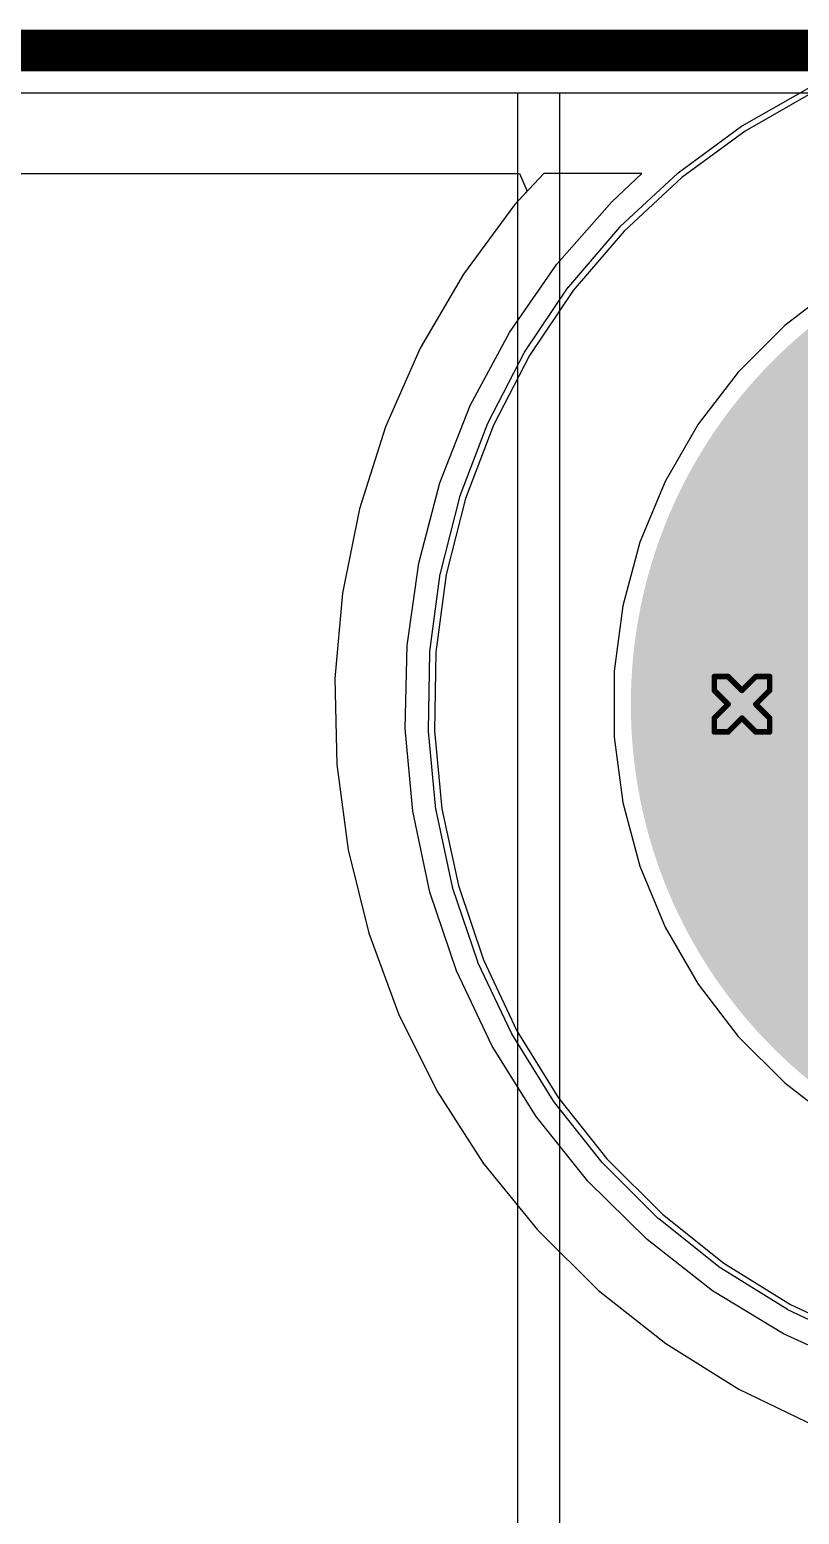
# Model space of a CAD drawing. Header units: inches. Extents: x 0 to 5379, y 0 to 5429.
# Drawn here: x 334.02 to 341.08, y 206.57 to 220.19 of the extents above; entities that cross this region are included whole.
import ezdxf

# ---------------------------------------------------------------- set-up
doc = ezdxf.new("R2010")
doc.units = ezdxf.units.IN
for name, color, linetype in [('Board Outline', 216, 'Continuous'), ('Bottom Layer', 5, 'Continuous'), ('Bottom Solder', 6, 'Continuous'), ('Drill Drawing', 1, 'Continuous'), ('GND01', 16, 'Continuous'), ('GND02', 76, 'Continuous'), ('Multi-Layer', 9, 'Continuous'), ('PWR', 156, 'Continuous'), ('SIG 01', 90, 'Continuous'), ('Top Layer', 1, 'Continuous'), ('Top Solder', 216, 'Continuous'), ('Via Holes', 16, 'Continuous')]:
    doc.layers.add(name, color=color, linetype=linetype)

msp = doc.modelspace()

# ---------------------------------------------------------------- hatches: boundary and pattern name
at = {"layer": 'Bottom Layer'}
h = msp.add_hatch(color=5, dxfattribs=at)
edge = h.paths.add_edge_path()
edge.add_arc((344, 214), 4.36, 0, 360)
h = msp.add_hatch(color=5, dxfattribs=at)
edge = h.paths.add_edge_path()
edge.add_arc((340.558, 214), 0.3, 0, 360)
at = {"layer": 'Bottom Solder'}
h = msp.add_hatch(color=6, dxfattribs=at)
edge = h.paths.add_edge_path()
edge.add_arc((344, 214), 4.462, 0, 360)
h = msp.add_hatch(color=6, dxfattribs=at)
edge = h.paths.add_edge_path()
edge.add_arc((340.558, 214), 0.402, 0, 360)
at = {"layer": 'GND01'}
h = msp.add_hatch(color=16, dxfattribs=at)
edge = h.paths.add_edge_path()
edge.add_arc((344, 214), 4.36, 0, 360)
h = msp.add_hatch(color=16, dxfattribs=at)
edge = h.paths.add_edge_path()
edge.add_arc((340.558, 214), 0.3, 0, 360)
at = {"layer": 'GND02'}
h = msp.add_hatch(color=76, dxfattribs=at)
edge = h.paths.add_edge_path()
edge.add_arc((344, 214), 4.36, 0, 360)
h = msp.add_hatch(color=76, dxfattribs=at)
edge = h.paths.add_edge_path()
edge.add_arc((340.558, 214), 0.3, 0, 360)
at = {"layer": 'Multi-Layer'}
h = msp.add_hatch(color=9, dxfattribs=at)
edge = h.paths.add_edge_path()
edge.add_arc((344, 214), 4.36, 0, 360)
at = {"layer": 'PWR'}
h = msp.add_hatch(color=156, dxfattribs=at)
edge = h.paths.add_edge_path()
edge.add_arc((344, 214), 4.36, 0, 360)
h = msp.add_hatch(color=156, dxfattribs=at)
edge = h.paths.add_edge_path()
edge.add_arc((340.558, 214), 0.3, 0, 360)
at = {"layer": 'SIG 01'}
h = msp.add_hatch(color=90, dxfattribs=at)
edge = h.paths.add_edge_path()
edge.add_arc((344, 214), 4.36, 0, 360)
h = msp.add_hatch(color=90, dxfattribs=at)
edge = h.paths.add_edge_path()
edge.add_arc((340.558, 214), 0.3, 0, 360)
at = {"layer": 'Top Layer'}
h = msp.add_hatch(color=1, dxfattribs=at)
edge = h.paths.add_edge_path()
edge.add_arc((344, 214), 4.36, 0, 360)
h = msp.add_hatch(color=1, dxfattribs=at)
edge = h.paths.add_edge_path()
edge.add_arc((340.558, 214), 0.3, 0, 360)
at = {"layer": 'Top Solder'}
h = msp.add_hatch(color=216, dxfattribs=at)
edge = h.paths.add_edge_path()
edge.add_arc((344, 214), 4.462, 0, 360)
h = msp.add_hatch(color=216, dxfattribs=at)
edge = h.paths.add_edge_path()
edge.add_arc((340.558, 214), 0.402, 0, 360)
at = {"layer": 'Via Holes'}
h = msp.add_hatch(color=7, dxfattribs=at)
edge = h.paths.add_edge_path()
edge.add_arc((340.558, 214), 0.15, 0, 360)

# ---------------------------------------------------------------- linework, layer by layer
at = {"layer": 'Board Outline'}
msp.add_lwpolyline([(0, 220, 0.381, 0.381, 0), (350, 220, 0.381, 0.381, 0)], format="xyseb", dxfattribs=at)
at = {"layer": 'Bottom Layer'}
for p, q in [((341.211, 219.616), (340.586, 219.259)), ((340.586, 219.259), (340.006, 218.833)), ((303.276, 218.872), (338.516, 218.872)), ((338.738, 218.872), (338.47, 218.583)), ((338.516, 218.872), (338.587, 218.709)), ((339.64, 218.872), (338.738, 218.872)), ((339.363, 218.61), (339.64, 218.872)), ((340.006, 218.833), (339.478, 218.343)), ((339.64, 218.872), (339.64, 218.872)), ((338.587, 218.709), (338.47, 218.583)), ((338.47, 218.583), (338.001, 217.948)), ((338.47, 218.583), (338.001, 217.948)), ((338.859, 218.039), (339.363, 218.61)), ((339.478, 218.343), (339.01, 217.797)), ((338.424, 217.413), (338.859, 218.039)), ((338.001, 217.948), (337.604, 217.267)), ((338.001, 217.948), (337.604, 217.267)), ((339.01, 217.797), (338.608, 217.2)), ((338.064, 216.741), (338.424, 217.413)), ((337.604, 217.267), (337.285, 216.546)), ((337.604, 217.267), (337.285, 216.546)), ((338.608, 217.2), (338.277, 216.561)), ((337.786, 216.032), (338.064, 216.741)), ((337.285, 216.546), (337.046, 215.794)), ((337.285, 216.546), (337.046, 215.794)), ((338.277, 216.561), (338.021, 215.888)), ((337.591, 215.295), (337.786, 216.032)), ((338.021, 215.888), (337.844, 215.19)), ((337.046, 215.794), (336.891, 215.02)), ((337.046, 215.794), (336.891, 215.02)), ((337.484, 214.54), (337.591, 215.295)), ((337.844, 215.19), (337.748, 214.477)), ((336.891, 215.02), (336.822, 214.235)), ((336.891, 215.02), (336.822, 214.235)), ((337.466, 213.778), (337.484, 214.54)), ((337.748, 214.477), (337.735, 213.757)), ((336.822, 214.235), (336.84, 213.446)), ((336.822, 214.235), (336.84, 213.446)), ((337.536, 213.019), (337.466, 213.778)), ((337.735, 213.757), (337.804, 213.04)), ((336.84, 213.446), (336.944, 212.664)), ((336.84, 213.446), (336.944, 212.664)), ((337.694, 212.274), (337.536, 213.019)), ((337.804, 213.04), (337.955, 212.336)), ((336.944, 212.664), (337.133, 211.898)), ((336.944, 212.664), (337.133, 211.898)), ((337.938, 211.552), (337.694, 212.274)), ((337.955, 212.336), (338.185, 211.655)), ((337.133, 211.898), (337.405, 211.158)), ((337.133, 211.898), (337.405, 211.158)), ((338.185, 211.655), (338.492, 211.004)), ((338.264, 210.863), (337.938, 211.552)), ((337.405, 211.158), (337.756, 210.452)), ((337.405, 211.158), (337.756, 210.452)), ((338.492, 211.004), (338.872, 210.392)), ((338.668, 210.217), (338.264, 210.863)), ((337.756, 210.452), (338.183, 209.788)), ((337.756, 210.452), (338.183, 209.788)), ((338.872, 210.392), (339.319, 209.828)), ((339.144, 209.622), (338.668, 210.217)), ((339.319, 209.828), (339.828, 209.319)), ((338.183, 209.788), (338.68, 209.176)), ((338.183, 209.788), (338.68, 209.176)), ((339.687, 209.087), (339.144, 209.622)), ((339.828, 209.319), (340.392, 208.872)), ((338.68, 209.176), (339.241, 208.621)), ((338.68, 209.176), (339.241, 208.621)), ((340.288, 208.618), (339.687, 209.087)), ((340.392, 208.872), (341.004, 208.492)), ((339.241, 208.621), (339.86, 208.132)), ((339.241, 208.621), (339.86, 208.132)), ((340.939, 208.223), (340.288, 208.618)), ((341.004, 208.492), (341.655, 208.185)), ((341.632, 207.906), (340.939, 208.223)), ((339.86, 208.132), (340.528, 207.713)), ((339.86, 208.132), (340.528, 207.713)), ((340.528, 207.713), (341.238, 207.371)), ((340.528, 207.713), (341.238, 207.371))]:
    msp.add_line(p, q, dxfattribs=at)
at = {"layer": 'Bottom Solder'}
for p, q in [((340.559, 219.307), (341.184, 219.664)), ((339.973, 218.878), (340.553, 219.304)), ((340.553, 219.304), (340.557, 219.304)), ((340.557, 219.304), (340.559, 219.307)), ((339.441, 218.384), (339.968, 218.874)), ((339.968, 218.874), (339.971, 218.875)), ((339.971, 218.875), (339.973, 218.878)), ((338.968, 217.832), (339.436, 218.379)), ((339.436, 218.379), (339.439, 218.381)), ((339.439, 218.381), (339.441, 218.384)), ((338.562, 217.23), (338.964, 217.827)), ((338.964, 217.827), (338.967, 217.829)), ((338.967, 217.829), (338.968, 217.832)), ((338.228, 216.586), (338.559, 217.225)), ((338.559, 217.225), (338.561, 217.227)), ((338.561, 217.227), (338.562, 217.23)), ((337.969, 215.907), (338.225, 216.58)), ((338.225, 216.58), (338.227, 216.583)), ((338.227, 216.583), (338.228, 216.586)), ((337.79, 215.204), (337.967, 215.901)), ((337.967, 215.901), (337.969, 215.904)), ((337.969, 215.904), (337.969, 215.907)), ((337.693, 214.484), (337.789, 215.197)), ((337.789, 215.197), (337.791, 215.2)), ((337.791, 215.2), (337.79, 215.204)), ((337.68, 213.758), (337.693, 214.478)), ((337.694, 214.481), (337.693, 214.484)), ((337.693, 214.478), (337.694, 214.481)), ((337.681, 213.755), (337.68, 213.758)), ((337.68, 213.752), (337.681, 213.755)), ((337.749, 213.035), (337.68, 213.752)), ((337.751, 213.032), (337.749, 213.035)), ((337.75, 213.029), (337.751, 213.032)), ((337.901, 212.325), (337.75, 213.029)), ((337.903, 212.322), (337.901, 212.325)), ((337.902, 212.319), (337.903, 212.322)), ((338.133, 211.637), (337.902, 212.319)), ((338.135, 211.634), (338.133, 211.637)), ((338.135, 211.631), (338.135, 211.634)), ((338.442, 210.98), (338.135, 211.631)), ((338.445, 210.978), (338.442, 210.98)), ((338.445, 210.974), (338.445, 210.978)), ((338.825, 210.363), (338.445, 210.974)), ((338.828, 210.361), (338.825, 210.363)), ((338.829, 210.358), (338.828, 210.361)), ((339.276, 209.794), (338.829, 210.358)), ((339.279, 209.792), (339.276, 209.794)), ((339.28, 209.789), (339.279, 209.792)), ((339.789, 209.28), (339.28, 209.789)), ((339.793, 209.279), (339.789, 209.28)), ((339.794, 209.276), (339.793, 209.279)), ((340.358, 208.829), (339.794, 209.276)), ((340.361, 208.828), (340.358, 208.829)), ((340.363, 208.825), (340.361, 208.828)), ((340.975, 208.445), (340.363, 208.825)), ((340.978, 208.445), (340.975, 208.445)), ((340.98, 208.442), (340.978, 208.445)), ((341.631, 208.135), (340.98, 208.442))]:
    msp.add_line(p, q, dxfattribs=at)
at = {"layer": 'Drill Drawing'}
for points in [[(340.304, 214.127, 0.0508, 0.0508, 0), (340.304, 214.254, 0.0508, 0.0508, 0)], [(340.304, 214.254, 0.0508, 0.0508, 0), (340.431, 214.254, 0.0508, 0.0508, 0)], [(340.431, 214.254, 0.0508, 0.0508, 0), (340.558, 214.127, 0.0508, 0.0508, 0)], [(340.558, 214.127, 0.0508, 0.0508, 0), (340.685, 214.254, 0.0508, 0.0508, 0)], [(340.685, 214.254, 0.0508, 0.0508, 0), (340.812, 214.254, 0.0508, 0.0508, 0)], [(340.812, 214.127, 0.0508, 0.0508, 0), (340.812, 214.254, 0.0508, 0.0508, 0)], [(340.304, 214.127, 0.0508, 0.0508, 0), (340.431, 214, 0.0508, 0.0508, 0)], [(340.685, 214, 0.0508, 0.0508, 0), (340.812, 214.127, 0.0508, 0.0508, 0)], [(340.304, 213.873, 0.0508, 0.0508, 0), (340.431, 214, 0.0508, 0.0508, 0)], [(340.685, 214, 0.0508, 0.0508, 0), (340.812, 213.873, 0.0508, 0.0508, 0)], [(340.304, 213.746, 0.0508, 0.0508, 0), (340.304, 213.873, 0.0508, 0.0508, 0)], [(340.431, 213.746, 0.0508, 0.0508, 0), (340.558, 213.873, 0.0508, 0.0508, 0)], [(340.558, 213.873, 0.0508, 0.0508, 0), (340.685, 213.746, 0.0508, 0.0508, 0)], [(340.812, 213.746, 0.0508, 0.0508, 0), (340.812, 213.873, 0.0508, 0.0508, 0)], [(340.304, 213.746, 0.0508, 0.0508, 0), (340.431, 213.746, 0.0508, 0.0508, 0)], [(340.685, 213.746, 0.0508, 0.0508, 0), (340.812, 213.746, 0.0508, 0.0508, 0)]]:
    msp.add_lwpolyline(points, format="xyseb", dxfattribs=at)
for points in [[(340.291, 214.254, 0.0254, 0.0254, 1), (340.317, 214.254, 0.0254, 0.0254, 1)], [(340.291, 214.254, 0.0254, 0.0254, 1), (340.317, 214.254, 0.0254, 0.0254, 1)], [(340.418, 214.254, 0.0254, 0.0254, 1), (340.444, 214.254, 0.0254, 0.0254, 1)], [(340.418, 214.254, 0.0254, 0.0254, 1), (340.444, 214.254, 0.0254, 0.0254, 1)], [(340.672, 214.254, 0.0254, 0.0254, 1), (340.698, 214.254, 0.0254, 0.0254, 1)], [(340.672, 214.254, 0.0254, 0.0254, 1), (340.698, 214.254, 0.0254, 0.0254, 1)], [(340.799, 214.254, 0.0254, 0.0254, 1), (340.825, 214.254, 0.0254, 0.0254, 1)], [(340.799, 214.254, 0.0254, 0.0254, 1), (340.825, 214.254, 0.0254, 0.0254, 1)], [(340.291, 214.127, 0.0254, 0.0254, 1), (340.317, 214.127, 0.0254, 0.0254, 1)], [(340.291, 214.127, 0.0254, 0.0254, 1), (340.317, 214.127, 0.0254, 0.0254, 1)], [(340.545, 214.127, 0.0254, 0.0254, 1), (340.571, 214.127, 0.0254, 0.0254, 1)], [(340.545, 214.127, 0.0254, 0.0254, 1), (340.571, 214.127, 0.0254, 0.0254, 1)], [(340.799, 214.127, 0.0254, 0.0254, 1), (340.825, 214.127, 0.0254, 0.0254, 1)], [(340.799, 214.127, 0.0254, 0.0254, 1), (340.825, 214.127, 0.0254, 0.0254, 1)], [(340.418, 214, 0.0254, 0.0254, 1), (340.444, 214, 0.0254, 0.0254, 1)], [(340.418, 214, 0.0254, 0.0254, 1), (340.444, 214, 0.0254, 0.0254, 1)], [(340.672, 214, 0.0254, 0.0254, 1), (340.698, 214, 0.0254, 0.0254, 1)], [(340.672, 214, 0.0254, 0.0254, 1), (340.698, 214, 0.0254, 0.0254, 1)], [(340.291, 213.873, 0.0254, 0.0254, 1), (340.317, 213.873, 0.0254, 0.0254, 1)], [(340.291, 213.873, 0.0254, 0.0254, 1), (340.317, 213.873, 0.0254, 0.0254, 1)], [(340.545, 213.873, 0.0254, 0.0254, 1), (340.571, 213.873, 0.0254, 0.0254, 1)], [(340.545, 213.873, 0.0254, 0.0254, 1), (340.571, 213.873, 0.0254, 0.0254, 1)], [(340.799, 213.873, 0.0254, 0.0254, 1), (340.825, 213.873, 0.0254, 0.0254, 1)], [(340.799, 213.873, 0.0254, 0.0254, 1), (340.825, 213.873, 0.0254, 0.0254, 1)], [(340.291, 213.746, 0.0254, 0.0254, 1), (340.317, 213.746, 0.0254, 0.0254, 1)], [(340.291, 213.746, 0.0254, 0.0254, 1), (340.317, 213.746, 0.0254, 0.0254, 1)], [(340.418, 213.746, 0.0254, 0.0254, 1), (340.444, 213.746, 0.0254, 0.0254, 1)], [(340.418, 213.746, 0.0254, 0.0254, 1), (340.444, 213.746, 0.0254, 0.0254, 1)], [(340.672, 213.746, 0.0254, 0.0254, 1), (340.698, 213.746, 0.0254, 0.0254, 1)], [(340.672, 213.746, 0.0254, 0.0254, 1), (340.698, 213.746, 0.0254, 0.0254, 1)], [(340.799, 213.746, 0.0254, 0.0254, 1), (340.825, 213.746, 0.0254, 0.0254, 1)], [(340.799, 213.746, 0.0254, 0.0254, 1), (340.825, 213.746, 0.0254, 0.0254, 1)]]:
    msp.add_lwpolyline(points, format="xyseb", close=True, dxfattribs=at)
at = {"layer": 'GND01'}
for p, q in [((196.838, 219.612), (349.612, 219.612)), ((341.431, 217.845), (340.951, 217.476)), ((340.951, 217.476), (340.524, 217.049)), ((340.524, 217.049), (340.155, 216.569)), ((340.155, 216.569), (339.853, 216.045)), ((339.853, 216.045), (339.622, 215.486)), ((339.622, 215.486), (339.465, 214.902)), ((339.465, 214.902), (339.386, 214.302)), ((339.386, 214.302), (339.386, 213.698)), ((339.386, 213.698), (339.465, 213.098)), ((339.465, 213.098), (339.622, 212.514)), ((339.622, 212.514), (339.853, 211.955)), ((339.853, 211.955), (340.155, 211.431)), ((340.155, 211.431), (340.524, 210.951)), ((340.524, 210.951), (340.951, 210.524)), ((340.951, 210.524), (341.431, 210.155))]:
    msp.add_line(p, q, dxfattribs=at)
at = {"layer": 'GND02'}
for p, q in [((196.838, 219.612), (349.612, 219.612)), ((341.431, 217.845), (340.951, 217.476)), ((340.951, 217.476), (340.524, 217.049)), ((340.524, 217.049), (340.155, 216.569)), ((340.155, 216.569), (339.853, 216.045)), ((339.853, 216.045), (339.622, 215.486)), ((339.622, 215.486), (339.465, 214.902)), ((339.465, 214.902), (339.386, 214.302)), ((339.386, 214.302), (339.386, 213.698)), ((339.386, 213.698), (339.465, 213.098)), ((339.465, 213.098), (339.622, 212.514)), ((339.622, 212.514), (339.853, 211.955)), ((339.853, 211.955), (340.155, 211.431)), ((340.155, 211.431), (340.524, 210.951)), ((340.524, 210.951), (340.951, 210.524)), ((340.951, 210.524), (341.431, 210.155))]:
    msp.add_line(p, q, dxfattribs=at)
at = {"layer": 'PWR'}
for p, q in [((255.14, 219.612), (349.612, 219.612)), ((341.431, 217.845), (340.951, 217.476)), ((340.951, 217.476), (340.524, 217.049)), ((340.524, 217.049), (340.155, 216.569)), ((340.155, 216.569), (339.853, 216.045)), ((339.853, 216.045), (339.622, 215.486)), ((339.622, 215.486), (339.465, 214.902)), ((339.465, 214.902), (339.386, 214.302)), ((339.386, 214.302), (339.386, 213.698)), ((339.386, 213.698), (339.465, 213.098)), ((339.465, 213.098), (339.622, 212.514)), ((339.622, 212.514), (339.853, 211.955)), ((339.853, 211.955), (340.155, 211.431)), ((340.155, 211.431), (340.524, 210.951)), ((340.524, 210.951), (340.951, 210.524)), ((340.951, 210.524), (341.431, 210.155))]:
    msp.add_line(p, q, dxfattribs=at)
at = {"layer": 'SIG 01'}
for p, q in [((281.414, 219.612), (338.498, 219.612)), ((338.498, 219.612), (338.498, 158.034)), ((338.887, 157.175), (338.887, 219.612)), ((338.887, 219.612), (349.612, 219.612))]:
    msp.add_line(p, q, dxfattribs=at)
at = {"layer": 'Top Layer'}
for p, q in [((341.211, 219.616), (340.586, 219.259)), ((340.586, 219.259), (340.006, 218.833)), ((300.109, 218.872), (338.516, 218.872)), ((338.738, 218.872), (338.47, 218.583)), ((338.516, 218.872), (338.587, 218.709)), ((339.64, 218.872), (338.738, 218.872)), ((339.363, 218.61), (339.64, 218.872)), ((340.006, 218.833), (339.478, 218.343)), ((339.64, 218.872), (339.64, 218.872)), ((338.587, 218.709), (338.47, 218.583)), ((338.47, 218.583), (338.001, 217.948)), ((338.47, 218.583), (338.001, 217.948)), ((338.859, 218.039), (339.363, 218.61)), ((339.478, 218.343), (339.01, 217.797)), ((338.424, 217.413), (338.859, 218.039)), ((338.001, 217.948), (337.604, 217.267)), ((338.001, 217.948), (337.604, 217.267)), ((339.01, 217.797), (338.608, 217.2)), ((338.064, 216.741), (338.424, 217.413)), ((337.604, 217.267), (337.285, 216.546)), ((337.604, 217.267), (337.285, 216.546)), ((338.608, 217.2), (338.277, 216.561)), ((337.786, 216.032), (338.064, 216.741)), ((337.285, 216.546), (337.046, 215.794)), ((337.285, 216.546), (337.046, 215.794)), ((338.277, 216.561), (338.021, 215.888)), ((337.591, 215.295), (337.786, 216.032)), ((338.021, 215.888), (337.844, 215.19)), ((337.046, 215.794), (336.891, 215.02)), ((337.046, 215.794), (336.891, 215.02)), ((337.484, 214.54), (337.591, 215.295)), ((337.844, 215.19), (337.748, 214.477)), ((336.891, 215.02), (336.822, 214.235)), ((336.891, 215.02), (336.822, 214.235)), ((337.466, 213.778), (337.484, 214.54)), ((337.748, 214.477), (337.735, 213.757)), ((336.822, 214.235), (336.84, 213.446)), ((336.822, 214.235), (336.84, 213.446)), ((337.536, 213.019), (337.466, 213.778)), ((337.735, 213.757), (337.804, 213.04)), ((336.84, 213.446), (336.944, 212.664)), ((336.84, 213.446), (336.944, 212.664)), ((337.694, 212.274), (337.536, 213.019)), ((337.804, 213.04), (337.955, 212.336)), ((336.944, 212.664), (337.133, 211.898)), ((336.944, 212.664), (337.133, 211.898)), ((337.938, 211.552), (337.694, 212.274)), ((337.955, 212.336), (338.185, 211.655)), ((337.133, 211.898), (337.405, 211.158)), ((337.133, 211.898), (337.405, 211.158)), ((338.185, 211.655), (338.492, 211.004)), ((338.264, 210.863), (337.938, 211.552)), ((337.405, 211.158), (337.756, 210.452)), ((337.405, 211.158), (337.756, 210.452)), ((338.492, 211.004), (338.872, 210.392)), ((338.668, 210.217), (338.264, 210.863)), ((337.756, 210.452), (338.183, 209.788)), ((337.756, 210.452), (338.183, 209.788)), ((338.872, 210.392), (339.319, 209.828)), ((339.144, 209.622), (338.668, 210.217)), ((339.319, 209.828), (339.828, 209.319)), ((338.183, 209.788), (338.68, 209.176)), ((338.183, 209.788), (338.68, 209.176)), ((339.687, 209.087), (339.144, 209.622)), ((339.828, 209.319), (340.392, 208.872)), ((338.68, 209.176), (339.241, 208.621)), ((338.68, 209.176), (339.241, 208.621)), ((340.288, 208.618), (339.687, 209.087)), ((340.392, 208.872), (341.004, 208.492)), ((339.241, 208.621), (339.86, 208.132)), ((339.241, 208.621), (339.86, 208.132)), ((340.939, 208.223), (340.288, 208.618)), ((341.004, 208.492), (341.655, 208.185)), ((341.632, 207.906), (340.939, 208.223)), ((339.86, 208.132), (340.528, 207.713)), ((339.86, 208.132), (340.528, 207.713)), ((340.528, 207.713), (341.238, 207.371)), ((340.528, 207.713), (341.238, 207.371))]:
    msp.add_line(p, q, dxfattribs=at)
at = {"layer": 'Top Solder'}
for p, q in [((340.559, 219.307), (341.184, 219.664)), ((339.973, 218.878), (340.553, 219.304)), ((340.553, 219.304), (340.557, 219.304)), ((340.557, 219.304), (340.559, 219.307)), ((339.441, 218.384), (339.968, 218.874)), ((339.968, 218.874), (339.971, 218.875)), ((339.971, 218.875), (339.973, 218.878)), ((338.968, 217.832), (339.436, 218.379)), ((339.436, 218.379), (339.439, 218.381)), ((339.439, 218.381), (339.441, 218.384)), ((338.562, 217.23), (338.964, 217.827)), ((338.964, 217.827), (338.967, 217.829)), ((338.967, 217.829), (338.968, 217.832)), ((338.228, 216.586), (338.559, 217.225)), ((338.559, 217.225), (338.561, 217.227)), ((338.561, 217.227), (338.562, 217.23)), ((337.969, 215.907), (338.225, 216.58)), ((338.225, 216.58), (338.227, 216.583)), ((338.227, 216.583), (338.228, 216.586)), ((337.79, 215.204), (337.967, 215.901)), ((337.967, 215.901), (337.969, 215.904)), ((337.969, 215.904), (337.969, 215.907)), ((337.693, 214.484), (337.789, 215.197)), ((337.789, 215.197), (337.791, 215.2)), ((337.791, 215.2), (337.79, 215.204)), ((337.68, 213.758), (337.693, 214.478)), ((337.694, 214.481), (337.693, 214.484)), ((337.693, 214.478), (337.694, 214.481)), ((337.681, 213.755), (337.68, 213.758)), ((337.68, 213.752), (337.681, 213.755)), ((337.749, 213.035), (337.68, 213.752)), ((337.751, 213.032), (337.749, 213.035)), ((337.75, 213.029), (337.751, 213.032)), ((337.901, 212.325), (337.75, 213.029)), ((337.903, 212.322), (337.901, 212.325)), ((337.902, 212.319), (337.903, 212.322)), ((338.133, 211.637), (337.902, 212.319)), ((338.135, 211.634), (338.133, 211.637)), ((338.135, 211.631), (338.135, 211.634)), ((338.442, 210.98), (338.135, 211.631)), ((338.445, 210.978), (338.442, 210.98)), ((338.445, 210.974), (338.445, 210.978)), ((338.825, 210.363), (338.445, 210.974)), ((338.828, 210.361), (338.825, 210.363)), ((338.829, 210.358), (338.828, 210.361)), ((339.276, 209.794), (338.829, 210.358)), ((339.279, 209.792), (339.276, 209.794)), ((339.28, 209.789), (339.279, 209.792)), ((339.789, 209.28), (339.28, 209.789)), ((339.793, 209.279), (339.789, 209.28)), ((339.794, 209.276), (339.793, 209.279)), ((340.358, 208.829), (339.794, 209.276)), ((340.361, 208.828), (340.358, 208.829)), ((340.363, 208.825), (340.361, 208.828)), ((340.975, 208.445), (340.363, 208.825)), ((340.978, 208.445), (340.975, 208.445)), ((340.98, 208.442), (340.978, 208.445)), ((341.631, 208.135), (340.98, 208.442))]:
    msp.add_line(p, q, dxfattribs=at)

doc.saveas('drawing.dxf')
